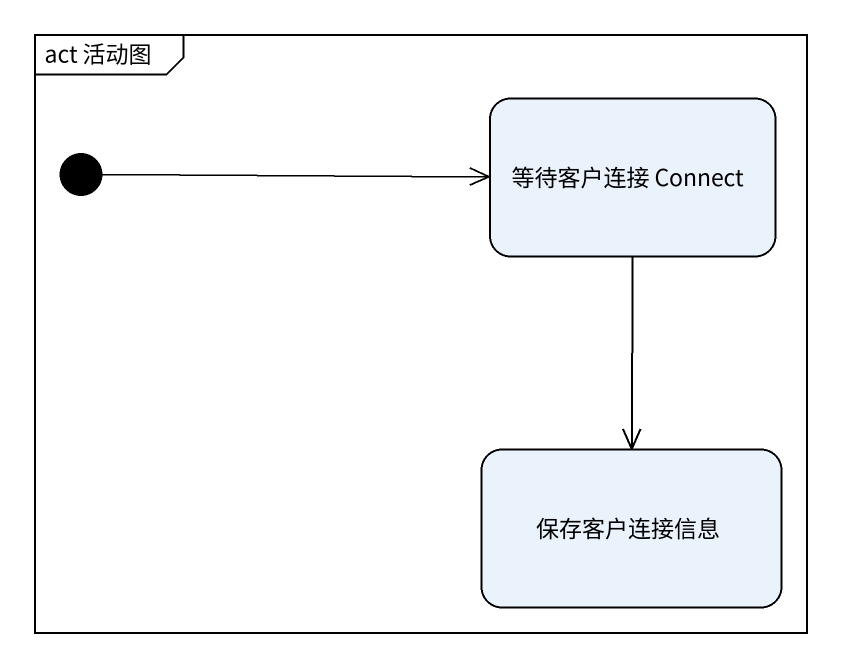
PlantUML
@startuml
mainframe act 活动图
hide empty description
state "等待客户连接 Connect" as 等待客户连接_Connect
state 保存客户连接信息
[*] -right-> 等待客户连接_Connect
等待客户连接_Connect --> 保存客户连接信息
@enduml
